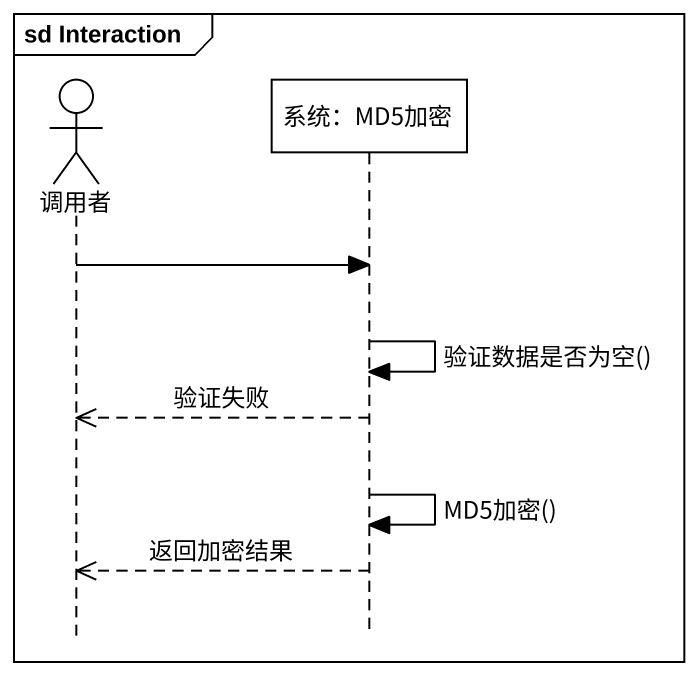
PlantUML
@startuml
mainframe sd Interaction
hide footbox
actor 调用者
participant "系统：MD5加密" as 系统_MD5加密

调用者 -> 系统_MD5加密
系统_MD5加密 -> 系统_MD5加密 : 验证数据是否为空()
系统_MD5加密 -->> 调用者 : 验证失败
系统_MD5加密 -> 系统_MD5加密 : MD5加密()
系统_MD5加密 -->> 调用者 : 返回加密结果
@enduml
